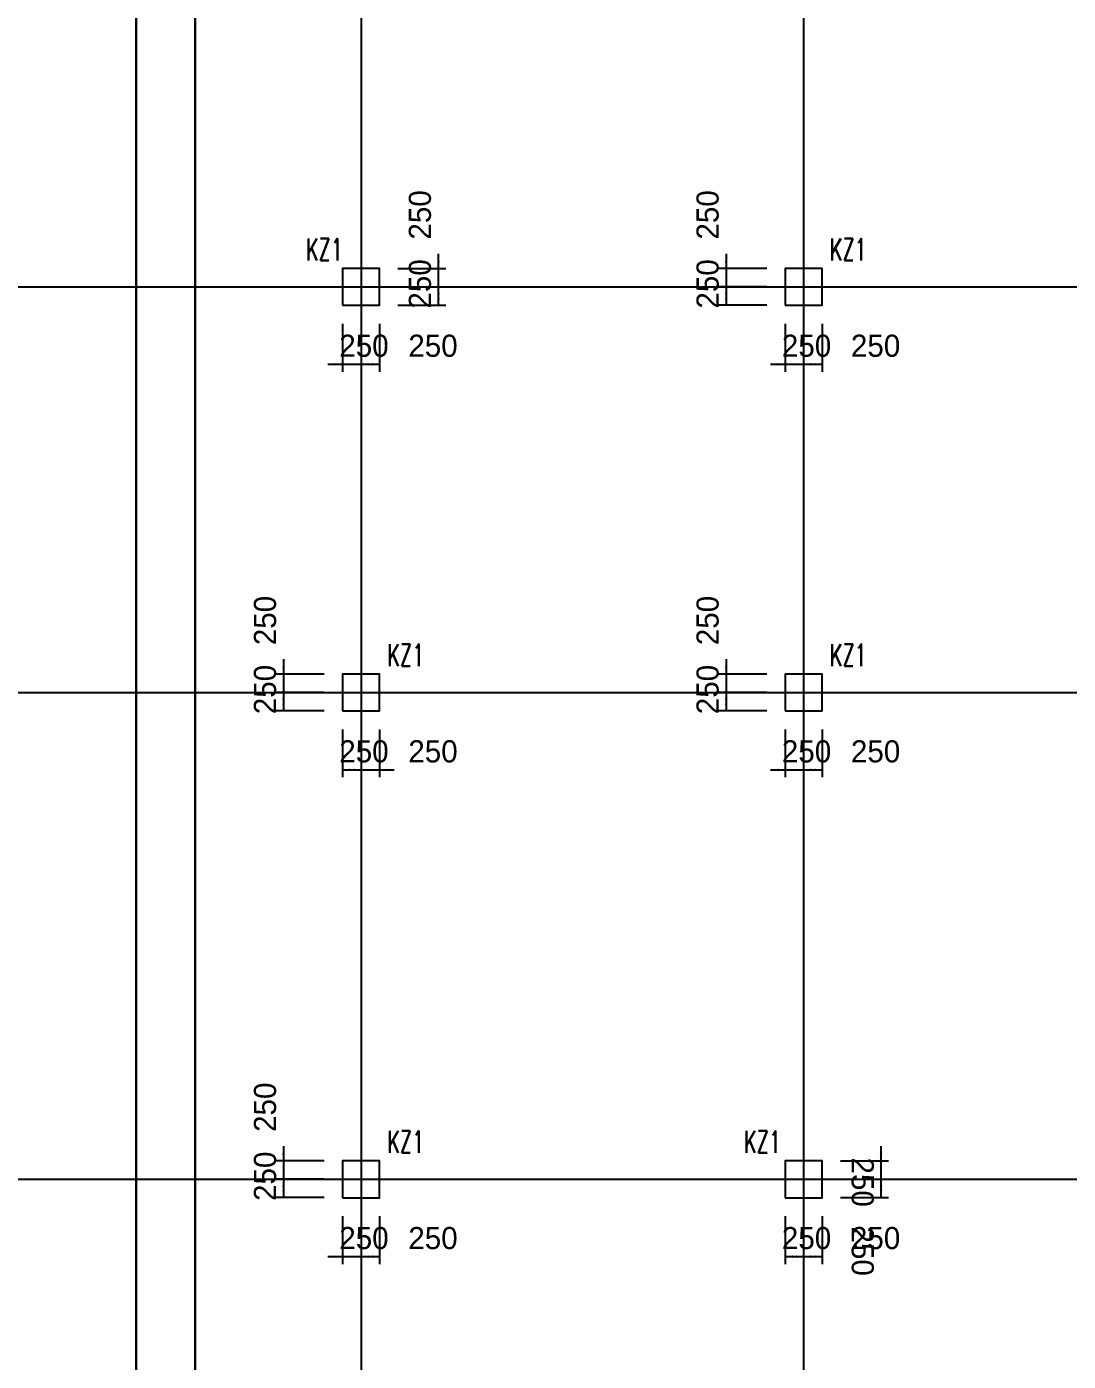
# Model space of a CAD drawing. Extents: x 19107 to 699106, y -67310 to 245688.
# Drawn here: x 574726 to 588846, y 153019 to 171116 of the extents above; entities that cross this region are included whole.
import ezdxf

# ---------------------------------------------------------------- set-up
doc = ezdxf.new("R2010")
doc.units = 0
doc.header["$LTSCALE"] = 100
doc.header["$MEASUREMENT"] = 0
for name, color, linetype in [('DIM', 3, 'Continuous'), ('DOTE', 253, 'Continuous'), ('h后浇带', 51, 'Continuous')]:
    doc.layers.add(name, color=color, linetype=linetype)
doc.layers.add('Select Column Frame Position', color=7, linetype='Continuous', lineweight=0)
doc.styles.get("Standard").update_dxf_attribs({"font": 'standard'})
doc.styles.add('汉字', font='汉字')
doc.dimstyles.get("Standard").update_dxf_attribs({"dimtxt": 300, "dimasz": 100, "dimexe": 100, "dimexo": 250, "dimgap": 100, "dimtad": 0, "dimtoh": 1, "dimdec": 0, "dimdsep": 46, "dimcen": 0.09, "dimclrt": 7, "dimadec": 0, "dimazin": 0, "dimtfac": 1, "dimtdec": 4, "dimtofl": 0, "dimtmove": 0, "dimatfit": 3, "dimfxl": 1, "dimtolj": 1, "dimtzin": 0, "dimarcsym": 0})

# ---------------------------------------------------------------- blocks, each defined once
blk = doc.blocks.new('*D5290')
at = {"layer": 'DIM', "color": 0, "linetype": 'ByBlock', "lineweight": -2}
for p, q in [((584208, 168038), (584208, 167388)), ((584758, 167838), (584108, 167838)), ((584758, 167588), (584108, 167588))]:
    blk.add_line(p, q, dxfattribs=at)
for points in [[(584208, 167838), (584191, 167938), (584225, 167938)], [(584208, 167588), (584225, 167488), (584191, 167488)]]:
    blk.add_solid(points, dxfattribs=at)
at = {"layer": 'DIM', "color": 7, "linetype": 'Continuous', "lineweight": -2, "insert": (583958, 168564), "char_height": 300, "width": 566.67, "attachment_point": 5, "rotation": 90, "style": '汉字'}
blk.add_mtext('250', dxfattribs=at)
blk = doc.blocks.new('*D310')
at = {"layer": 'DIM', "color": 0, "linetype": 'ByBlock', "lineweight": -2}
for p, q in [((584758, 167588), (584108, 167588)), ((584208, 167588), (584208, 167338)), ((584758, 167338), (584108, 167338))]:
    blk.add_line(p, q, dxfattribs=at)
for points in [[(584208, 167588), (584225, 167488), (584191, 167488)], [(584208, 167338), (584191, 167438), (584225, 167438)]]:
    blk.add_solid(points, dxfattribs=at)
at = {"layer": 'DIM', "color": 7, "linetype": 'Continuous', "lineweight": -2, "insert": (583958, 167628), "char_height": 300, "width": 566.67, "attachment_point": 5, "rotation": 90, "style": '汉字'}
blk.add_mtext('250', dxfattribs=at)
blk = doc.blocks.new('*D663')
at = {"layer": 'DIM', "color": 0, "linetype": 'ByBlock', "lineweight": -2}
for p, q in [((585008, 167088), (585008, 166438)), ((585258, 167088), (585258, 166438)), ((584808, 166538), (585458, 166538))]:
    blk.add_line(p, q, dxfattribs=at)
for points in [[(585008, 166538), (584908, 166521), (584908, 166555)], [(585258, 166538), (585358, 166555), (585358, 166521)]]:
    blk.add_solid(points, dxfattribs=at)
at = {"layer": 'DIM', "color": 7, "linetype": 'Continuous', "lineweight": -2, "insert": (585298, 166788), "char_height": 300, "width": 566.67, "attachment_point": 5, "style": '汉字'}
blk.add_mtext('250', dxfattribs=at)
blk = doc.blocks.new('*D986')
at = {"layer": 'DIM', "color": 0, "linetype": 'ByBlock', "lineweight": -2}
for p, q in [((585258, 167088), (585258, 166438)), ((585508, 167088), (585508, 166438)), ((585258, 166538), (585508, 166538))]:
    blk.add_line(p, q, dxfattribs=at)
for points in [[(585258, 166538), (585358, 166555), (585358, 166521)], [(585508, 166538), (585408, 166521), (585408, 166555)]]:
    blk.add_solid(points, dxfattribs=at)
at = {"layer": 'DIM', "color": 7, "linetype": 'Continuous', "lineweight": -2, "insert": (586234, 166788), "char_height": 300, "width": 566.67, "attachment_point": 5, "style": '汉字'}
blk.add_mtext('250', dxfattribs=at)
blk = doc.blocks.new('*D3462')
at = {"layer": 'DIM', "color": 0, "linetype": 'ByBlock', "lineweight": -2}
for p, q in [((579008, 167088), (579008, 166438)), ((579258, 167088), (579258, 166438)), ((578808, 166538), (579458, 166538))]:
    blk.add_line(p, q, dxfattribs=at)
for points in [[(579008, 166538), (578908, 166521), (578908, 166555)], [(579258, 166538), (579358, 166555), (579358, 166521)]]:
    blk.add_solid(points, dxfattribs=at)
at = {"layer": 'DIM', "color": 7, "linetype": 'Continuous', "lineweight": -2, "insert": (579298, 166788), "char_height": 300, "width": 566.67, "attachment_point": 5, "style": '汉字'}
blk.add_mtext('250', dxfattribs=at)
blk = doc.blocks.new('*D3784')
at = {"layer": 'DIM', "color": 0, "linetype": 'ByBlock', "lineweight": -2}
for p, q in [((579258, 167088), (579258, 166438)), ((579508, 167088), (579508, 166438)), ((579258, 166538), (579508, 166538))]:
    blk.add_line(p, q, dxfattribs=at)
for points in [[(579258, 166538), (579358, 166555), (579358, 166521)], [(579508, 166538), (579408, 166521), (579408, 166555)]]:
    blk.add_solid(points, dxfattribs=at)
at = {"layer": 'DIM', "color": 7, "linetype": 'Continuous', "lineweight": -2, "insert": (580234, 166788), "char_height": 300, "width": 566.67, "attachment_point": 5, "style": '汉字'}
blk.add_mtext('250', dxfattribs=at)
blk = doc.blocks.new('*D4147')
at = {"layer": 'DIM', "color": 0, "linetype": 'ByBlock', "lineweight": -2}
for p, q in [((579758, 167588), (580408, 167588)), ((580308, 167338), (580308, 167588)), ((579758, 167338), (580408, 167338))]:
    blk.add_line(p, q, dxfattribs=at)
for points in [[(580308, 167588), (580325, 167488), (580291, 167488)], [(580308, 167338), (580291, 167438), (580325, 167438)]]:
    blk.add_solid(points, dxfattribs=at)
at = {"layer": 'DIM', "color": 7, "linetype": 'Continuous', "lineweight": -2, "insert": (580058, 167628), "char_height": 300, "width": 566.67, "attachment_point": 5, "rotation": 90, "style": '汉字'}
blk.add_mtext('250', dxfattribs=at)
blk = doc.blocks.new('*D1829')
at = {"layer": 'DIM', "color": 0, "linetype": 'ByBlock', "lineweight": -2}
for p, q in [((580308, 167388), (580308, 168038)), ((579758, 167838), (580408, 167838)), ((579758, 167588), (580408, 167588))]:
    blk.add_line(p, q, dxfattribs=at)
for points in [[(580308, 167838), (580291, 167938), (580325, 167938)], [(580308, 167588), (580325, 167488), (580291, 167488)]]:
    blk.add_solid(points, dxfattribs=at)
at = {"layer": 'DIM', "color": 7, "linetype": 'Continuous', "lineweight": -2, "insert": (580058, 168564), "char_height": 300, "width": 566.67, "attachment_point": 5, "rotation": 90, "style": '汉字'}
blk.add_mtext('250', dxfattribs=at)
blk = doc.blocks.new('*D4608')
at = {"layer": 'DIM', "color": 0, "linetype": 'ByBlock', "lineweight": -2}
for p, q in [((584208, 162538), (584208, 161888)), ((584758, 162338), (584108, 162338)), ((584758, 162088), (584108, 162088))]:
    blk.add_line(p, q, dxfattribs=at)
for points in [[(584208, 162338), (584191, 162438), (584225, 162438)], [(584208, 162088), (584225, 161988), (584191, 161988)]]:
    blk.add_solid(points, dxfattribs=at)
at = {"layer": 'DIM', "color": 7, "linetype": 'Continuous', "lineweight": -2, "insert": (583958, 163064), "char_height": 300, "width": 566.67, "attachment_point": 5, "rotation": 90, "style": '汉字'}
blk.add_mtext('250', dxfattribs=at)
blk = doc.blocks.new('*D4935')
at = {"layer": 'DIM', "color": 0, "linetype": 'ByBlock', "lineweight": -2}
for p, q in [((584758, 162088), (584108, 162088)), ((584208, 162088), (584208, 161838)), ((584758, 161838), (584108, 161838))]:
    blk.add_line(p, q, dxfattribs=at)
for points in [[(584208, 162088), (584225, 161988), (584191, 161988)], [(584208, 161838), (584191, 161938), (584225, 161938)]]:
    blk.add_solid(points, dxfattribs=at)
at = {"layer": 'DIM', "color": 7, "linetype": 'Continuous', "lineweight": -2, "insert": (583958, 162128), "char_height": 300, "width": 566.67, "attachment_point": 5, "rotation": 90, "style": '汉字'}
blk.add_mtext('250', dxfattribs=at)
blk = doc.blocks.new('*D5301')
at = {"layer": 'DIM', "color": 0, "linetype": 'ByBlock', "lineweight": -2}
for p, q in [((585008, 161588), (585008, 160938)), ((585258, 161588), (585258, 160938)), ((584808, 161038), (585458, 161038))]:
    blk.add_line(p, q, dxfattribs=at)
for points in [[(585008, 161038), (584908, 161021), (584908, 161055)], [(585258, 161038), (585358, 161055), (585358, 161021)]]:
    blk.add_solid(points, dxfattribs=at)
at = {"layer": 'DIM', "color": 7, "linetype": 'Continuous', "lineweight": -2, "insert": (585298, 161288), "char_height": 300, "width": 566.67, "attachment_point": 5, "style": '汉字'}
blk.add_mtext('250', dxfattribs=at)
blk = doc.blocks.new('*D320')
at = {"layer": 'DIM', "color": 0, "linetype": 'ByBlock', "lineweight": -2}
for p, q in [((585258, 161588), (585258, 160938)), ((585508, 161588), (585508, 160938)), ((585258, 161038), (585508, 161038))]:
    blk.add_line(p, q, dxfattribs=at)
for points in [[(585258, 161038), (585358, 161055), (585358, 161021)], [(585508, 161038), (585408, 161021), (585408, 161055)]]:
    blk.add_solid(points, dxfattribs=at)
at = {"layer": 'DIM', "color": 7, "linetype": 'Continuous', "lineweight": -2, "insert": (586234, 161288), "char_height": 300, "width": 566.67, "attachment_point": 5, "style": '汉字'}
blk.add_mtext('250', dxfattribs=at)
blk = doc.blocks.new('*D1889')
at = {"layer": 'DIM', "color": 0, "linetype": 'ByBlock', "lineweight": -2}
for p, q in [((578208, 162538), (578208, 161888)), ((578758, 162338), (578108, 162338)), ((578758, 162088), (578108, 162088))]:
    blk.add_line(p, q, dxfattribs=at)
for points in [[(578208, 162338), (578191, 162438), (578225, 162438)], [(578208, 162088), (578225, 161988), (578191, 161988)]]:
    blk.add_solid(points, dxfattribs=at)
at = {"layer": 'DIM', "color": 7, "linetype": 'Continuous', "lineweight": -2, "insert": (577958, 163064), "char_height": 300, "width": 566.67, "attachment_point": 5, "rotation": 90, "style": '汉字'}
blk.add_mtext('250', dxfattribs=at)
blk = doc.blocks.new('*D2211')
at = {"layer": 'DIM', "color": 0, "linetype": 'ByBlock', "lineweight": -2}
for p, q in [((578758, 162088), (578108, 162088)), ((578208, 162088), (578208, 161838)), ((578758, 161838), (578108, 161838))]:
    blk.add_line(p, q, dxfattribs=at)
for points in [[(578208, 162088), (578225, 161988), (578191, 161988)], [(578208, 161838), (578191, 161938), (578225, 161938)]]:
    blk.add_solid(points, dxfattribs=at)
at = {"layer": 'DIM', "color": 7, "linetype": 'Continuous', "lineweight": -2, "insert": (577958, 162128), "char_height": 300, "width": 566.67, "attachment_point": 5, "rotation": 90, "style": '汉字'}
blk.add_mtext('250', dxfattribs=at)
blk = doc.blocks.new('*D2560')
at = {"layer": 'DIM', "color": 0, "linetype": 'ByBlock', "lineweight": -2}
for p, q in [((579008, 161588), (579008, 160938)), ((579258, 161588), (579258, 160938)), ((579008, 161038), (579258, 161038))]:
    blk.add_line(p, q, dxfattribs=at)
for points in [[(579008, 161038), (579108, 161055), (579108, 161021)], [(579258, 161038), (579158, 161021), (579158, 161055)]]:
    blk.add_solid(points, dxfattribs=at)
at = {"layer": 'DIM', "color": 7, "linetype": 'Continuous', "lineweight": -2, "insert": (579298, 161288), "char_height": 300, "width": 566.67, "attachment_point": 5, "style": '汉字'}
blk.add_mtext('250', dxfattribs=at)
blk = doc.blocks.new('*D2874')
at = {"layer": 'DIM', "color": 0, "linetype": 'ByBlock', "lineweight": -2}
for p, q in [((579258, 161588), (579258, 160938)), ((579508, 161588), (579508, 160938)), ((579058, 161038), (579708, 161038))]:
    blk.add_line(p, q, dxfattribs=at)
for points in [[(579258, 161038), (579158, 161021), (579158, 161055)], [(579508, 161038), (579608, 161055), (579608, 161021)]]:
    blk.add_solid(points, dxfattribs=at)
at = {"layer": 'DIM', "color": 7, "linetype": 'Continuous', "lineweight": -2, "insert": (580234, 161288), "char_height": 300, "width": 566.67, "attachment_point": 5, "style": '汉字'}
blk.add_mtext('250', dxfattribs=at)
blk = doc.blocks.new('*D1405')
at = {"layer": 'DIM', "color": 0, "linetype": 'ByBlock', "lineweight": -2}
for p, q in [((578208, 155938), (578208, 155288)), ((578758, 155738), (578108, 155738)), ((578758, 155488), (578108, 155488))]:
    blk.add_line(p, q, dxfattribs=at)
for points in [[(578208, 155738), (578191, 155838), (578225, 155838)], [(578208, 155488), (578225, 155388), (578191, 155388)]]:
    blk.add_solid(points, dxfattribs=at)
at = {"layer": 'DIM', "color": 7, "linetype": 'Continuous', "lineweight": -2, "insert": (577958, 156464), "char_height": 300, "width": 566.67, "attachment_point": 5, "rotation": 90, "style": '汉字'}
blk.add_mtext('250', dxfattribs=at)
blk = doc.blocks.new('*D4377')
at = {"layer": 'DIM', "color": 0, "linetype": 'ByBlock', "lineweight": -2}
for p, q in [((578758, 155488), (578108, 155488)), ((578208, 155488), (578208, 155238)), ((578758, 155238), (578108, 155238))]:
    blk.add_line(p, q, dxfattribs=at)
for points in [[(578208, 155488), (578225, 155388), (578191, 155388)], [(578208, 155238), (578191, 155338), (578225, 155338)]]:
    blk.add_solid(points, dxfattribs=at)
at = {"layer": 'DIM', "color": 7, "linetype": 'Continuous', "lineweight": -2, "insert": (577958, 155528), "char_height": 300, "width": 566.67, "attachment_point": 5, "rotation": 90, "style": '汉字'}
blk.add_mtext('250', dxfattribs=at)
blk = doc.blocks.new('*D4750')
at = {"layer": 'DIM', "color": 0, "linetype": 'ByBlock', "lineweight": -2}
for p, q in [((579008, 154988), (579008, 154338)), ((579258, 154988), (579258, 154338)), ((578808, 154438), (579458, 154438))]:
    blk.add_line(p, q, dxfattribs=at)
for points in [[(579008, 154438), (578908, 154421), (578908, 154455)], [(579258, 154438), (579358, 154455), (579358, 154421)]]:
    blk.add_solid(points, dxfattribs=at)
at = {"layer": 'DIM', "color": 7, "linetype": 'Continuous', "lineweight": -2, "insert": (579298, 154688), "char_height": 300, "width": 566.67, "attachment_point": 5, "style": '汉字'}
blk.add_mtext('250', dxfattribs=at)
blk = doc.blocks.new('*D5063')
at = {"layer": 'DIM', "color": 0, "linetype": 'ByBlock', "lineweight": -2}
for p, q in [((579258, 154988), (579258, 154338)), ((579508, 154988), (579508, 154338)), ((579258, 154438), (579508, 154438))]:
    blk.add_line(p, q, dxfattribs=at)
for points in [[(579258, 154438), (579358, 154455), (579358, 154421)], [(579508, 154438), (579408, 154421), (579408, 154455)]]:
    blk.add_solid(points, dxfattribs=at)
at = {"layer": 'DIM', "color": 7, "linetype": 'Continuous', "lineweight": -2, "insert": (580234, 154688), "char_height": 300, "width": 566.67, "attachment_point": 5, "style": '汉字'}
blk.add_mtext('250', dxfattribs=at)
blk = doc.blocks.new('*D4637')
at = {"layer": 'DIM', "color": 0, "linetype": 'ByBlock', "lineweight": -2}
for p, q in [((585008, 154988), (585008, 154338)), ((585258, 154988), (585258, 154338)), ((585008, 154438), (585258, 154438))]:
    blk.add_line(p, q, dxfattribs=at)
for points in [[(585008, 154438), (585108, 154455), (585108, 154421)], [(585258, 154438), (585158, 154421), (585158, 154455)]]:
    blk.add_solid(points, dxfattribs=at)
at = {"layer": 'DIM', "color": 7, "linetype": 'Continuous', "lineweight": -2, "insert": (585298, 154688), "char_height": 300, "width": 566.67, "attachment_point": 5, "style": '汉字'}
blk.add_mtext('250', dxfattribs=at)
blk = doc.blocks.new('*D4665')
at = {"layer": 'DIM', "color": 0, "linetype": 'ByBlock', "lineweight": -2}
for p, q in [((585258, 154988), (585258, 154338)), ((585508, 154988), (585508, 154338)), ((585258, 154438), (585508, 154438))]:
    blk.add_line(p, q, dxfattribs=at)
for points in [[(585258, 154438), (585358, 154455), (585358, 154421)], [(585508, 154438), (585408, 154421), (585408, 154455)]]:
    blk.add_solid(points, dxfattribs=at)
at = {"layer": 'DIM', "color": 7, "linetype": 'Continuous', "lineweight": -2, "insert": (586234, 154688), "char_height": 300, "width": 566.67, "attachment_point": 5, "style": '汉字'}
blk.add_mtext('250', dxfattribs=at)
blk = doc.blocks.new('*D4994')
at = {"layer": 'DIM', "color": 0, "linetype": 'ByBlock', "lineweight": -2}
for p, q in [((585758, 155488), (586408, 155488)), ((586308, 155238), (586308, 155488)), ((585758, 155238), (586408, 155238))]:
    blk.add_line(p, q, dxfattribs=at)
for points in [[(586308, 155488), (586325, 155388), (586291, 155388)], [(586308, 155238), (586291, 155338), (586325, 155338)]]:
    blk.add_solid(points, dxfattribs=at)
at = {"layer": 'DIM', "color": 7, "linetype": 'Continuous', "lineweight": -2, "insert": (586058, 154512), "char_height": 300, "width": 566.67, "attachment_point": 5, "rotation": 270, "style": '汉字'}
blk.add_mtext('250', dxfattribs=at)
blk = doc.blocks.new('*D45')
at = {"layer": 'DIM', "color": 0, "linetype": 'ByBlock', "lineweight": -2}
for p, q in [((586308, 155288), (586308, 155938)), ((585758, 155738), (586408, 155738)), ((585758, 155488), (586408, 155488))]:
    blk.add_line(p, q, dxfattribs=at)
for points in [[(586308, 155738), (586291, 155838), (586325, 155838)], [(586308, 155488), (586325, 155388), (586291, 155388)]]:
    blk.add_solid(points, dxfattribs=at)
at = {"layer": 'DIM', "color": 7, "linetype": 'Continuous', "lineweight": -2, "insert": (586058, 155448), "char_height": 300, "width": 566.67, "attachment_point": 5, "rotation": 270, "style": '汉字'}
blk.add_mtext('250', dxfattribs=at)
blk = doc.blocks.new('后浇带现场')
at = {"color": 6, "lineweight": 30}
for points in [[(760007, 730049), (760007, 673430), (717757, 673430), (717757, 730049)], [(759207, 730049), (759207, 674230), (718557, 674230), (718557, 730049)]]:
    blk.add_lwpolyline(points, dxfattribs=at)
at = {"layer": 'h后浇带', "color": 1}
for p, q in [((759207, 651530), (759207, 730049)), ((760007, 730049), (760007, 651530))]:
    blk.add_line(p, q, dxfattribs=at)

msp = doc.modelspace()

# ---------------------------------------------------------------- linework, layer by layer
at = {"layer": 'DOTE'}
for p, q in [((579258.1, 213087.9), (579258.1, 100087.9)), ((585258.1, 173087.9), (585258.1, 133287.9)), ((532758.1, 167587.9), (599108.1, 167587.9)), ((538758.1, 162087.9), (599108.1, 162087.9)), ((491029.4, 155487.9), (604908.1, 155487.9))]:
    msp.add_line(p, q, dxfattribs=at)
at = {"layer": 'Select Column Frame Position', "color": 7, "linetype": 'Continuous', "lineweight": -3}
for points in [[(579008.1, 167337.9), (579508.1, 167337.9), (579508.1, 167837.9), (579008.1, 167837.9), (579008.1, 167337.9)], [(585008.1, 167337.9), (585508.1, 167337.9), (585508.1, 167837.9), (585008.1, 167837.9), (585008.1, 167337.9)], [(579008.1, 161837.9), (579508.1, 161837.9), (579508.1, 162337.9), (579008.1, 162337.9), (579008.1, 161837.9)], [(585008.1, 161837.9), (585508.1, 161837.9), (585508.1, 162337.9), (585008.1, 162337.9), (585008.1, 161837.9)], [(579008.1, 155237.9), (579508.1, 155237.9), (579508.1, 155737.9), (579008.1, 155737.9), (579008.1, 155237.9)], [(585008.1, 155237.9), (585508.1, 155237.9), (585508.1, 155737.9), (585008.1, 155737.9), (585008.1, 155237.9)]]:
    msp.add_lwpolyline(points, dxfattribs=at)

# ---------------------------------------------------------------- block references
at = {"color": 3, "lineweight": 30}
msp.add_blockref('后浇带现场', (-182998.7, -527042.1), dxfattribs=at)

# ---------------------------------------------------------------- texts
at = {"color": 200, "linetype": 'Continuous', "lineweight": -3, "width": 0.7}
for p in [(578512.3, 167944), (585614.1, 167944), (579614.1, 162444), (585614.1, 162444), (579614.1, 155844), (584451.3, 155844)]:
    msp.add_text('KZ1', height=300, dxfattribs=at).set_placement(p)

# ---------------------------------------------------------------- dimensions: what is measured, and where the dimension line sits
at = {"layer": 'DIM', "color": 200}
for p1, p2, picture, middle in [((579508.1, 167587.9), (579508.1, 167837.9), '*D1829', (580058.1, 168056)), ((585008.1, 167837.9), (585008.1, 167587.9), '*D5290', (583958.1, 168056)), ((579508.1, 167337.9), (579508.1, 167587.9), '*D4147', (580058.1, 167119.9)), ((585008.1, 167587.9), (585008.1, 167337.9), '*D310', (583958.1, 167119.9)), ((579008.1, 167337.9), (579258.1, 167337.9), '*D3462', (578790, 166787.9)), ((579258.1, 167337.9), (579508.1, 167337.9), '*D3784', (579726.1, 166787.9)), ((585008.1, 167337.9), (585258.1, 167337.9), '*D663', (584790, 166787.9)), ((585258.1, 167337.9), (585508.1, 167337.9), '*D986', (585726.1, 166787.9)), ((579008.1, 162337.9), (579008.1, 162087.9), '*D1889', (577958.1, 162556)), ((585008.1, 162337.9), (585008.1, 162087.9), '*D4608', (583958.1, 162556)), ((579008.1, 162087.9), (579008.1, 161837.9), '*D2211', (577958.1, 161619.9)), ((585008.1, 162087.9), (585008.1, 161837.9), '*D4935', (583958.1, 161619.9)), ((579008.1, 161837.9), (579258.1, 161837.9), '*D2560', (578790, 161287.9)), ((579258.1, 161837.9), (579508.1, 161837.9), '*D2874', (579726.1, 161287.9)), ((585008.1, 161837.9), (585258.1, 161837.9), '*D5301', (584790, 161287.9)), ((585258.1, 161837.9), (585508.1, 161837.9), '*D320', (585726.1, 161287.9)), ((579008.1, 155737.9), (579008.1, 155487.9), '*D1405', (577958.1, 155956)), ((579008.1, 155487.9), (579008.1, 155237.9), '*D4377', (577958.1, 155019.9)), ((585508.1, 155487.9), (585508.1, 155737.9), '*D45', (586058.1, 155956)), ((585508.1, 155237.9), (585508.1, 155487.9), '*D4994', (586058.1, 155019.9)), ((579008.1, 155237.9), (579258.1, 155237.9), '*D4750', (578790, 154687.9)), ((579258.1, 155237.9), (579508.1, 155237.9), '*D5063', (579726.1, 154687.9)), ((585008.1, 155237.9), (585258.1, 155237.9), '*D4637', (584790, 154687.9)), ((585258.1, 155237.9), (585508.1, 155237.9), '*D4665', (585726.1, 154687.9))]:
    dim = msp.add_aligned_dim(p1=p1, p2=p2, distance=-800, dimstyle='Standard', dxfattribs=at)
    dim.commit()
    dim.dimension.update_dxf_attribs({"geometry": picture, "text_midpoint": middle})

doc.saveas('drawing.dxf')
